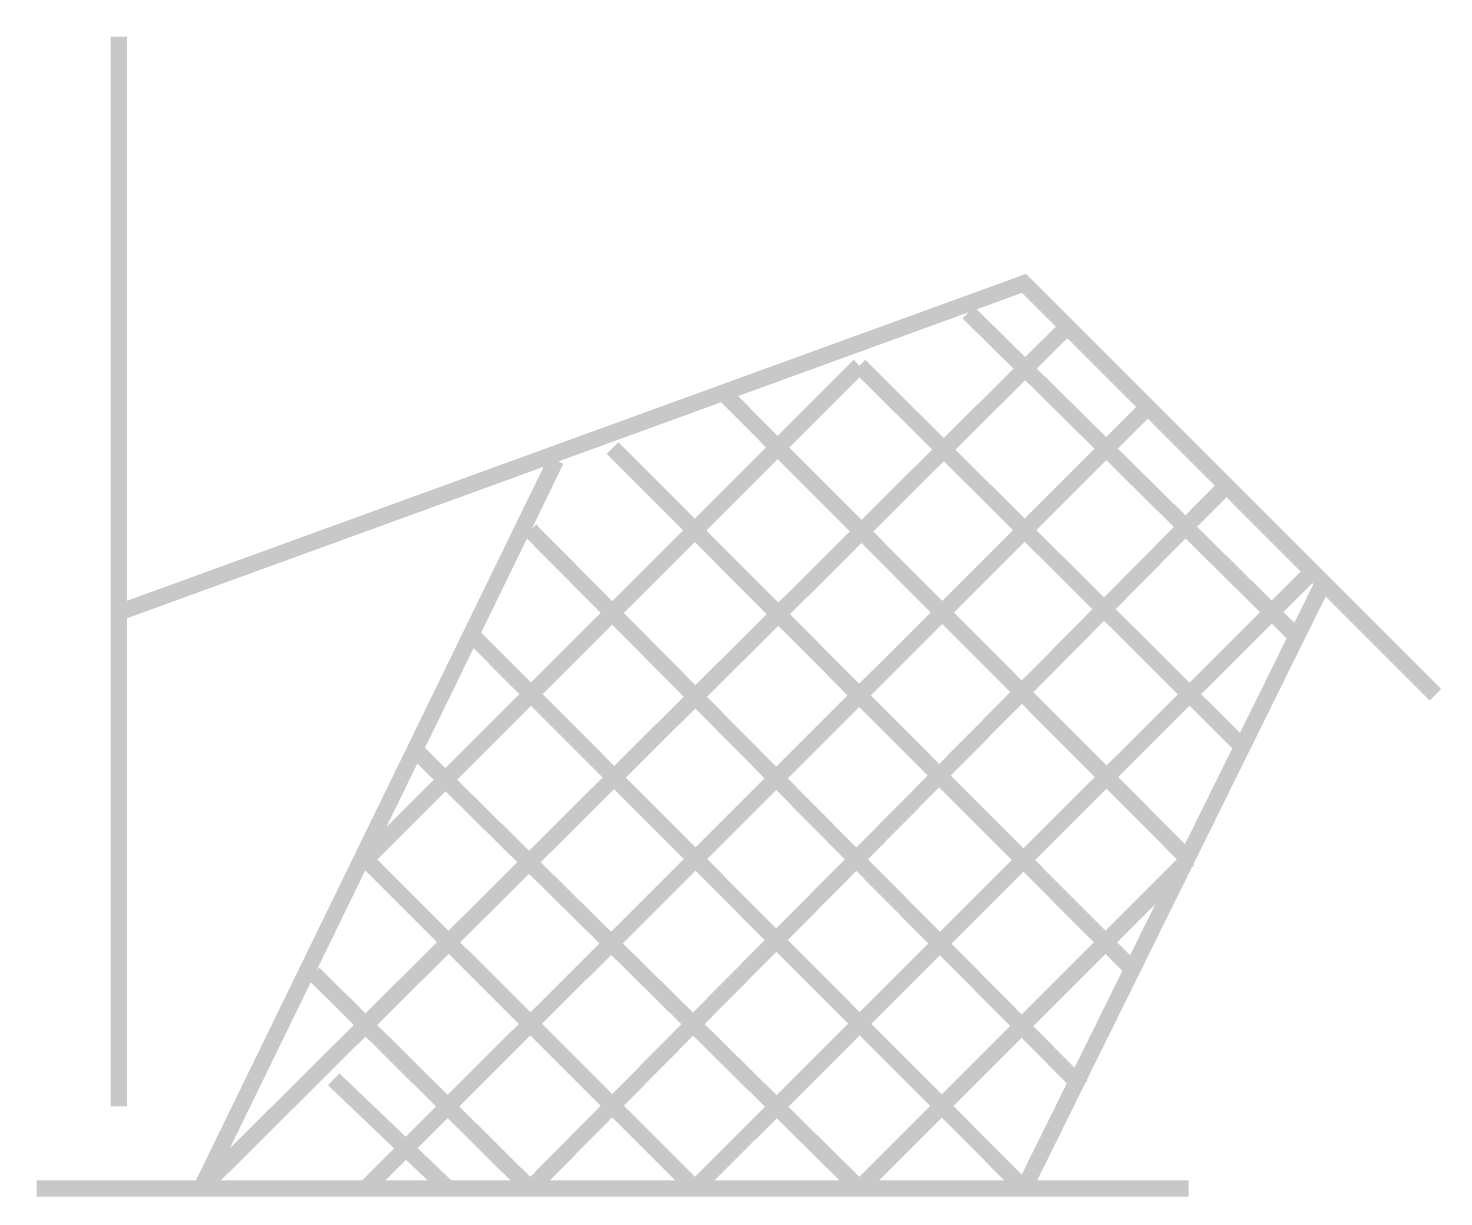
# Model space of a CAD drawing. Extents: x 3.45 to 12.05, y 0.95 to 8.05.
import ezdxf

# ---------------------------------------------------------------- set-up
doc = ezdxf.new("R2010")
doc.units = 0
doc.header["$MEASUREMENT"] = 0
doc.layers.get('0').update_dxf_attribs({"linetype": 'CONTINUOUS'})

msp = doc.modelspace()

# ---------------------------------------------------------------- linework, layer by layer
at = {"const_width": 0.1}
for points in [[(4, 8), (4, 1.5)], [(4, 4.5), (9.5, 6.5), (12, 4)], [(11.1391, 4.3706), (9.1612, 6.3232)], [(4.5, 1), (9.7612, 6.2345)], [(5.5, 3), (8.5, 6)], [(10.8502, 3.6605), (8.5, 6)], [(10.5, 3), (7.6944, 5.8129)], [(5.5, 1), (10.2724, 5.7685)], [(10.139, 2.3513), (7, 5.5)], [(4.5, 1), (6.6564, 5.4255)], [(6.5, 1), (10.7168, 5.2581)], [(9.8501, 1.6191), (6.5, 5)], [(7.5, 1), (11.2724, 4.77)], [(9.5, 1), (11.3165, 4.6768)], [(9.5, 1), (6.1388, 4.3706)], [(8.5, 1), (5.7832, 3.6827)], [(7.5, 1), (5.5, 3)], [(8.5, 1), (10.5, 3)], [(6.5, 1), (5.1832, 2.307)], [(6, 1), (5.3054, 1.6635)], [(3.5, 1), (10.5, 1)]]:
    msp.add_lwpolyline(points, dxfattribs=at)

doc.saveas('drawing.dxf')
